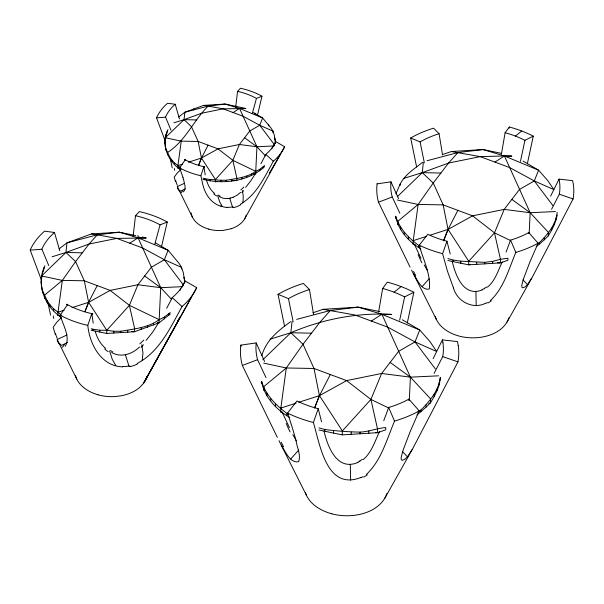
<?xml version="1.0" encoding="UTF-8"?>
<svg xmlns="http://www.w3.org/2000/svg" width="604" height="604" viewBox="0 0 604 604"><rect width="100%" height="100%" fill="white"/><g stroke="black" fill="none" stroke-linecap="round" stroke-linejoin="round"><path stroke-width="0.91" d="M61.132 317.296C44.87 306.583 35.508 283.963 44.945 265.76M41.238 283.253L41.578 275.96L65.957 252.457L89.045 244.046L116.821 238.391L146.281 237.953L138.052 237.802L119.365 232.2L91.521 233.922L66.961 242.861L59.101 248.878M41.653 287.866L41.276 281.434M42.484 273.635L42.529 271.823M42.741 292.887L41.684 286.492M44.137 268.727L44.167 267.353M44.5 298.27L44.575 295.137L42.786 291.075M46.953 302.166L46.999 300.354L44.575 295.137L62.333 280.407L75.591 261.585L89.045 244.046L97.297 234.813L119.365 232.2L135.666 235.568M50.026 306.341L50.064 304.967L46.999 300.354M53.703 310.743L53.748 308.931L50.064 304.967M59.728 315.877L57.931 315.333L58.007 312.2L62.333 280.407L84.303 280.792L110.147 290.403L129.392 305.33L159.177 319.667L164.333 317.085L170.185 312.578M170.351 313.906L159.101 322.8L134.541 331.732L106.697 333.453L92.895 330.592L92.925 329.218L91.264 328.742M99.736 332.034L99.781 330.214L92.925 329.218M106.697 333.453L106.78 330.32L88.629 302.34L84.303 280.792L75.591 261.585L65.957 252.457L66.961 242.861L97.297 234.813L116.821 238.391L142.665 248.002L164.356 259.735L181.562 267.383L183.322 272.736L184.832 282.37M113.756 333.061L113.801 331.249L106.78 330.32L99.781 330.214M120.792 332.638L120.823 331.264C133.929 328.87 148.071 327.866 159.177 319.667L160.724 287.678L138.067 237.825L168.131 250.32L179.109 263.457L181.562 267.383L181.525 268.954M127.746 332.192L127.784 330.38M141.162 329.467L141.208 327.647M147.504 327.202L147.542 325.828M153.507 324.975L153.552 323.163M157.244 323.132L159.101 322.8L159.177 319.667M180.822 169.815C167.904 161.683 160.468 143.828 167.995 129.633M178.663 116.972L184.816 112.253L203.707 105.383L225.126 104.054L239.509 108.403L245.828 108.486L223.163 108.848L201.804 113.19L184.046 119.652L165.285 137.72L165.232 140.12L165.836 136.768M165.345 146.878L165.058 141.932M166.017 134.533L165.987 135.93L167.006 132.903M166.183 150.736L165.368 145.821M167.255 132.148L167.285 131.091M167.542 154.873L167.595 152.472L166.221 149.339M164.288 318.904L164.333 317.085M169.422 157.878L169.46 156.481L167.595 152.472C185.405 141.042 193.439 120.657 208.146 106.085L225.126 104.054L245.005 108.297M171.793 161.087L171.815 160.03L169.46 156.481M168.969 315.114L169.007 313.74M174.616 164.469L174.647 163.08L171.815 160.03M179.652 168.539L177.87 168.003L177.931 165.594L181.253 141.155L198.15 141.457L218.036 148.848L232.842 160.324L255.749 171.34L259.72 169.354L264.582 165.526M184.416 277.749L184.379 279.123L183.941 277.296M193.71 109.89L193.733 108.833M264.552 166.719C248.742 181.019 225.035 184.424 204.764 179.743L204.786 178.686L203.08 178.203M210.026 180.845L210.064 179.456L204.786 178.686M275.484 142.65L274.322 135.243L272.97 131.121L259.735 125.255L243.05 116.232L223.163 108.848L208.146 106.085L184.816 112.253L184.046 119.652L191.453 126.689L198.15 141.457L201.442 158.006L215.439 179.539L215.386 181.94L217.04 181.434M220.807 181.638L220.845 180.249L210.064 179.456M226.221 181.313L226.251 180.256C236.33 178.422 247.21 177.644 255.749 171.34L256.942 146.749L239.539 108.403L262.634 117.999L271.083 128.101L272.97 131.121L272.933 132.729M231.574 180.974L231.604 179.577M235.719 107.285L235.749 106.228M241.894 178.875L241.932 177.478M246.772 177.138L246.802 176.081M251.385 175.417L251.423 174.028M254.873 114.405L254.896 113.348L253.438 112.54M253.869 174.073L255.696 173.741L255.749 171.34M259.682 170.751L259.72 169.354M263.284 167.837L263.306 166.78M289.746 417.447C276.768 410.116 263.903 396.503 261.638 381.411C265.964 395.635 276.609 405.986 288.319 414.427M268.689 125.942L268.72 124.885M263.797 390.486L263.895 386.537L286.288 367.979L303.012 344.257L319.992 322.121L330.396 310.464L358.24 307.142L379.863 311.619M266.892 395.409L266.945 393.121M275.16 139.094L275.386 143.269M270.773 400.671L270.811 398.942M275.401 406.22L275.462 403.933M282.529 412.547L280.739 412.011L280.837 408.07L286.288 367.979L314.005 368.485L346.613 380.603L370.894 399.425L388.425 407.851M286.787 415.726L286.847 413.446M324.884 429.527C336.564 431.022 348.319 431.883 360.082 432.117C368.87 431.701 377.047 428.213 385.797 427.556L385.745 429.837L377.387 432.698L342.264 434.872L324.846 431.264L324.884 429.527L319.018 427.866M333.483 433.083L333.536 430.795M342.264 434.872L342.362 430.931L319.471 395.65L298.776 402.279M351.166 434.374L351.218 432.094M360.037 433.846L360.082 432.117M368.81 433.287L368.863 430.999M420.845 248.871C409.172 242.091 398.044 230.222 395.899 216.594C399.818 229.49 409.512 238.867 420.142 246.492M397.847 224.786L397.938 221.215L418.142 204.446L433.242 183.027L448.561 163.057L457.953 152.548L483.079 149.565L501.32 153.333M400.075 185.541L400.112 184.167C404.906 174.548 414.533 168.773 422.679 162.25M400.641 229.226L400.686 227.157M404.144 233.974L404.182 232.412M408.319 238.988L408.372 236.919M414.94 244.756L413.136 244.212L413.227 240.649L418.142 204.446L443.155 204.892L472.585 215.832L494.495 232.827L510.599 240.573M418.595 247.564L418.647 245.496M416.881 414.925L420.822 411.739L420.86 410.01C429.837 401.079 438.821 390.561 440.18 377.44M420.822 411.739L426.031 407.149L426.084 404.861M426.031 407.149L430.478 402.815L434.201 396.496L434.253 394.216M434.201 396.496L437.122 390.486L437.168 388.75M437.122 390.486L439.191 384.854L439.251 382.566M439.191 384.854L440.437 378.089M452.977 260.014L460.784 261.154L484.74 262.347L492.668 261.343L500.444 259.312L507.949 258.233L507.896 260.301L500.354 262.876L468.659 264.846L452.94 261.585L452.977 260.014L447.926 258.587M460.731 263.223L460.784 261.154M457.862 210.366L448.085 229.414L468.742 261.275L468.659 264.846L470.357 264.333M476.692 264.393L476.737 262.325M484.702 263.91L484.74 262.347M492.615 263.404L492.668 261.343M536.216 246.659L539.553 243.963L539.591 242.4C547.881 234.201 556.035 224.446 557.145 212.344M539.553 243.963L544.257 239.818L544.302 237.757M544.257 239.818L548.266 235.907L548.356 232.344L530.169 212.729L511.852 199.411L504.204 209.399L494.495 232.827L468.742 261.275M548.266 235.907L551.626 230.207L551.678 228.146M551.626 230.207L554.261 224.779L554.298 223.216M554.261 224.779L556.133 219.705L556.186 217.636M409.286 400.603L410.418 377.153L381.887 314.261L358.24 307.142L323.117 309.316L312.985 312.774M529.172 233.272L530.169 212.729L504.416 155.975L494.895 162.083L480.18 156.625L451.377 151.528L442.234 154.647M440.399 379.667L440.49 377.93M165.028 143.322L165.179 140.921M161.449 246.968L167.263 222.008A85.028 58.422 1.4 0 0 139.298 211.611L135.5 215.741L133.114 236.292M261.977 96.21A65.406 44.938 1.4 0 0 240.46 88.222L237.538 91.393L235.703 107.202M292.034 321.524L290.864 332.721L262.778 359.773M423.321 162.612L422.279 172.631L397.228 196.776M378.587 312.132L382.649 288.47L387.353 282.151A108.599 74.617 1.4 0 1 401.109 286.583A109.966 75.553 1.4 0 1 413.861 292.261L407.27 323.027M501.433 154.073L505.11 132.714L509.353 127.014A98.007 67.338 1.4 0 1 521.765 131.015A99.237 68.184 1.4 0 1 533.272 136.142L527.322 163.91M509.157 128.169L509.353 127.014M41.502 279.093L41.993 276.36M413.861 292.261L404.627 296.889L399.659 320.263M533.272 136.142L524.936 140.317L520.459 161.411M257.749 114.118L261.97 96.217L256.436 98.407A56.255 38.648 1.4 0 0 237.546 91.385M137.183 363.578L142.197 360.558L142.967 352.955L141.812 344.673M240.535 204.182L242.687 202.793L243.102 200.551L243.208 195.568L242.393 190.57M556.133 219.705L557.22 215.024M154.752 244.326L160.068 224.862L167.263 222.008M252.351 113.378L256.436 98.407M386.87 493.498C383.993 502.596 375.764 508.915 367.111 512.207A41.812 28.728 1.4 0 1 352.102 515.559A42.371 29.113 1.4 0 1 339.131 515.265L336.587 514.88A40.959 28.146 1.4 0 1 331.8 513.83M508.915 317.742C506.318 325.956 498.889 331.656 491.082 334.631A37.735 25.927 1.4 0 1 477.538 337.651A38.241 26.274 1.4 0 1 465.835 337.387L463.532 337.04A36.965 25.398 1.4 0 1 459.214 336.096A37.871 26.017 1.4 0 1 439.131 323.91L437.107 320.92L411.543 270.071M122.763 366.87C101.276 366.273 89.634 344.544 87.806 325.36L91.657 314.027L92.729 313.823A73.416 50.442 1.4 0 1 66.81 304.25L67.693 304.99L66.855 304.288M220.369 206.077C211.702 203.352 205.888 195.273 203.442 186.825A205.073 88.116 17 0 1 202.846 184.726L200.853 175.719L203.812 166.998L204.643 166.847A56.474 38.799 1.4 0 1 184.696 159.479L185.375 160.045L184.711 159.471M413.627 274.08C417.168 279.493 421.668 290.856 429.285 289.014C431.12 274.533 422.966 259.244 419.251 245.194L427.798 234.292A84.779 58.248 1.4 0 0 446.96 241.215L442.611 253.665L447.421 271.098L453.438 287.844M43.035 271.996L43.866 269.543M360.762 477.553C326.598 490.878 319.999 444.831 313.401 422.483L318.225 408.689L321.539 421.773M383.744 420.709L388.674 407.481A92.397 63.488 1.4 0 0 408.885 399.146L419.199 410.901L410.244 431.43L402.974 450.448L401.109 457.704L401.328 459.795L402.249 460.354L404.756 459.327L407.443 456.828L412.706 448.696L457.968 361.879L442.732 356.617A91.129 62.612 1.4 0 0 442.959 342.868M506.092 252.057L510.539 240.12A83.382 57.297 1.4 0 0 528.787 232.6L538.089 243.208L530.01 261.728L523.449 278.897L521.765 285.443L521.962 287.33L522.792 287.836L525.057 286.908L527.481 284.65L532.23 277.319L573.075 198.965A95.87 65.874 1.4 0 0 573.324 184.243L572.622 180.656L559.025 179.116L550.637 196.134M261.902 355.514C265.994 340.369 278.467 330.38 290.675 321.675M395.914 193.824L400.112 184.167M388.674 407.481L394.548 421.109C386.741 439.493 381.305 460.467 366.386 474.457M84.892 311.732L88.577 302.317L97.221 285.601M274.359 145.919L256.942 146.749L239.395 144.507L218.036 148.848L201.442 158.006L198.422 165.707L201.487 158.022L208.093 145.156M314.586 407.896L319.403 395.628L314.005 368.485L303.012 344.257L290.864 332.721L270.026 339.206M443.578 240.747L448.032 229.399L443.155 204.892L433.242 183.027L422.279 172.631L403.464 178.497M84.922 311.739L88.629 302.34L110.147 290.403L137.923 284.748L160.724 287.678L182.733 286.651M314.624 407.904L319.471 395.65L330.305 374.548M443.608 240.762L448.085 229.414L472.585 215.832L504.204 209.399L530.169 212.729L555.431 211.543M106.78 330.32L129.392 305.33L137.923 284.748L151.377 267.21L164.356 259.735L168.131 250.32L155.628 242.936M215.439 179.539L232.842 160.324L239.395 144.507L249.746 131.008L259.735 125.255L262.634 117.999L254.896 113.348M342.362 430.931L370.894 399.425L381.645 373.476L398.617 351.347L415.001 341.909L419.757 330.003L402.279 319.743M408.47 400.173L408.878 399.146M511.852 199.411L519.515 189.43L534.298 180.921L538.594 170.2L523.087 161.087M528.409 233.522L528.779 232.593M379.463 431.717C374.842 441.35 371.694 452.585 363.14 459.614M502.234 261.985C498.058 270.683 495.212 280.822 487.504 287.164M433.106 358.738L442.392 339.886L457.47 341.592L458.225 345.563M442.732 356.617L434.11 373.378M559.025 179.116L559.515 181.812A82.242 56.504 1.4 0 1 559.312 194.216L551.55 209.346M181.728 287.285L185.194 281.034L196.7 287.67A84.945 58.369 1.4 0 1 182.03 306.515C171.249 326.024 161.374 347.866 142.197 360.558M265.692 154.458A56.217 38.626 1.4 0 0 275.779 141.623L284.612 146.719A65.345 44.9 1.4 0 1 273.325 161.223C265.035 176.232 257.44 193.031 242.687 202.793M97.999 394.82L99.675 395.25A37.078 25.474 1.4 0 0 115.477 396.541L122.401 395.597L127.308 394.261A36.957 25.391 1.4 0 0 139.592 387.526L143.427 383.48L145.972 378.972A37.116 25.504 1.4 0 0 146.749 376.602M231.234 228.72A28.373 19.494 1.4 0 0 241.509 222.801L242.279 222.03A26.636 18.301 1.4 0 0 244.22 219.584L245.201 217.848A28.441 19.539 1.4 0 0 246.19 215.13M166.696 308.312L172.215 297.674L182.015 306.507M260.973 163.661L265.783 154.42L273.318 161.215M144.862 381.275L196.7 287.67M244.741 218.731L284.612 146.719M179.984 290.426L180.853 288.855M271.755 148.841L275.764 141.623M191.559 296.934L143.427 383.48L180.385 316.67L177.478 321.117M280.664 153.846L269.316 173.144M384.771 498.315L412.147 449.67M507.02 322.091L531.724 278.195M158.512 322.981L152.623 332.215L146.07 340.46M255.235 173.884L250.713 180.989L245.669 187.331M67.316 304.997L60.174 315.129C62.612 324.303 70.978 337.636 65.164 346.334M185.088 160.052L179.592 167.852L182.974 177.38M281.283 445.11C285.194 451.097 290.237 463.774 298.655 461.637C301.124 455.069 297.115 447.828 296.164 441.245C293.695 431.739 290.698 422.392 287.519 413.106L296.987 401.026A93.945 64.545 1.4 0 0 318.225 408.697M422.105 286.673L429.218 278.708M290.675 459.07L298.708 450.071M240.611 192.389L237.198 195.13L233.189 197.282M139.494 347.036C132.344 354.072 120.853 358.051 111.68 352.472M61.276 317.727L56.867 322.128L53.16 327.255L55.364 334.692M180.928 169.43L177.055 173.235L174.201 177.176L175.507 181.698M505.11 132.714A84.13 57.803 1.4 0 1 515.393 136.066L521.765 131.015M382.649 288.47A93.227 64.054 1.4 0 1 394.05 292.185L401.109 286.583M490.433 300.558C503.895 287.934 508.794 268.999 515.839 252.419L510.539 240.12M537.311 244.031L539.591 242.4M417.915 412.117L420.86 410.01M233.106 112.533L239.509 108.403M129.747 243.193L138.105 237.825M323.117 309.316L355.024 314.994L371.332 321.049L381.826 314.269L391.332 314.39M185.186 188.886L180.694 191.158L179.577 190.26M67.444 342.483L61.6 345.435L59.615 343.623M319.471 395.65L346.613 380.603L381.645 373.476L410.418 377.153L438.61 375.816M88.577 302.317L71.982 307.685M448.077 229.369L430.184 235.167M177.327 186.613L184.137 183.427M57.229 339.524L66.969 334.963M485.352 303.359C472.789 309.686 457.001 301.351 453.521 288.048M377.062 183.85L390.984 181.857A86.078 59.139 1.4 0 0 392.223 196.995L378.497 202.197L410.071 267.134M242.34 365.458A111.227 76.421 1.4 0 1 240.785 345.133L256.187 342.921A95.379 65.534 1.4 0 0 257.561 359.697L242.355 365.458L277.342 437.417M183.382 191.868C186.855 188.977 184.144 183.178 183.593 179.479M357.968 462.43C337.1 471.49 327.617 446.786 324.046 431.113M482.286 289.912C463.51 297.462 455.544 275.288 452.215 261.441M428.712 403.419L430.478 402.815L430.576 398.866L410.418 377.153L390.124 362.408M174.647 163.08L177.931 165.594L182.28 164.19M188.38 162.227L201.487 158.022M53.748 308.931L58.007 312.2L64.122 310.222M413.227 240.649L426.613 236.315M280.837 408.07L296.081 403.147M231.234 228.72L223.488 230.358A28.471 19.562 1.4 0 1 209.981 229.475L208.69 229.143M173.877 122.816L184.046 119.652L196.632 119.939M52.05 256.798L65.957 252.457L82.325 252.819M427.051 160.739L457.953 152.548M296.685 319.38L330.396 310.464M233.204 207.081L232.57 207.202L229.716 198.271A12.163 8.532 -22.6 0 1 227.353 198.641M129.92 366.13L129.037 366.296L125.375 354.669M230.184 198.18L229.746 198.263M203.812 166.998L204.643 166.847M91.657 314.027L92.729 313.823M41.404 279.977L30.2 250.124L41.955 249.248L48.743 265.579M157.251 322.959L159.101 322.8M253.876 173.899L255.696 173.741M451.377 151.528L483.079 149.565L504.355 155.953L511.845 156.089L504.416 155.975L538.594 170.2L547.594 180.392L553.883 189.626L534.298 180.921L509.602 167.557L494.895 162.083M227.368 198.588L223.14 198.225L219.214 196.572M391.264 314.39C356.843 312.487 322.513 319.214 290.864 332.721L311.513 333.189M220.845 180.249L226.251 180.256M113.801 331.249L120.823 331.264M440.905 173.046L422.279 172.631L448.561 163.057L480.18 156.625L504.363 155.975M497.537 262.695L500.354 262.876L500.444 259.312L494.495 232.827M131.823 331.551L134.541 331.732L134.617 328.599L129.392 305.33M232.155 180.294L236.798 180.611L236.859 178.21L232.842 160.324M375.56 432.57L377.387 432.698L377.485 428.749L370.894 399.425M227.089 207.61L222.378 206.636L219.645 201.774L217.591 195.319M179.471 118.912L175.22 104.273L167.587 103.254A65.519 45.013 1.4 0 0 156.519 117.84M59.796 250.811L54.488 232.487L44.568 231.158A85.172 58.52 1.4 0 0 30.177 250.116M91.521 233.922L97.297 234.813M203.707 105.383L208.146 106.085M280.739 412.011L282.566 412.389M177.87 168.003L179.698 168.38M413.136 244.212L414.978 244.597M57.931 315.333L59.773 315.718M165.285 137.72L181.253 141.155M397.243 199.969L418.142 204.446M41.578 275.96L62.333 280.407M263.714 363.125L286.288 367.979M203.057 179.373L204.764 179.743M447.881 260.483L452.94 261.585M91.227 330.229L92.895 330.592M318.965 429.988L324.846 431.264M137.334 235.93L139.003 236.3M142.25 237.032L145.473 237.772M573.075 198.965L559.327 194.216M371.332 321.049L387.632 327.111L415.001 341.909L436.707 351.536L429.731 341.298L419.757 330.003L381.826 314.269M442.543 154.949L439.078 133.718A85.64 58.845 1.4 0 0 420.105 141.895L410.682 137.999L416.624 166.976M313.536 314.382L309.482 289.573A94.896 65.202 1.4 0 0 288.463 298.633L278.021 294.322L284.597 326.432M244.567 137.757L256.942 146.749L265.541 156.013M144.643 275.975L160.724 287.678L171.589 299.395M214.624 193.416C210.184 189.981 207.723 184.681 206.258 179.38M105.715 348.372C100.279 344.159 97.093 337.772 95.183 331.294M177.931 165.594L180.37 167.784M58.007 312.2L61.412 315.243M439.078 133.718L433.551 128.176A99.736 68.524 1.4 0 0 410.682 137.999M309.482 289.573L303.359 283.435A110.517 75.938 1.4 0 0 278.021 294.322M522.996 279.848L527.481 284.65M402.438 451.46L407.443 456.828M534.298 180.921L552.819 205.503M259.735 125.255L274.722 145.141M415.001 341.909L435.393 368.961M164.356 259.735L183.442 285.073M115.787 365.556L112.238 359.237L109.573 350.849M427.217 270.192L424.234 264.952M296.337 440.799L292.819 434.578M278.973 440.671L307.3 497.024L309.535 500.339A42.182 28.977 1.4 0 0 317.598 507.602M177.342 186.644L192.344 217.047M57.252 339.561L76.746 379.093M420.973 258.346L414.344 244.227M289.429 427.677L282.076 412.026M399.84 213.182L392.238 196.995M266.009 377.636L257.576 359.697M240.762 345.133L241.245 346.16M390.984 181.857L398.565 198.595M256.187 342.921L264.59 361.464M171 130.23L165.579 117.168L156.534 117.84L165.156 140.808M435.227 316.33L436.315 319.373M305.518 492.773L306.424 495.303M446.96 241.207L450.199 253.997M274.503 137.516L274.926 139.275M170.29 158.89L172.238 167.874M48.078 303.48L50.615 315.167M442.392 339.886L442.943 342.868M395.31 216.209L395.846 218.656M261.185 381.887L261.577 383.699M424.34 162.823L420.105 141.895M293.159 321.826L288.455 298.633M205.186 174.873L203.956 166.93M93.22 323.095L91.838 313.937M475.899 291.422L476.209 305.677M350.29 464.325L350.63 480.12M394.05 292.185A94.398 64.855 1.4 0 1 404.627 296.889M362.362 459.334A18.973 9.521 -10.5 0 1 359.546 460.965M360.037 461.237A19.909 11.74 -4.9 0 1 357.772 462.241M290.079 431.943A30.781 3.956 61 0 1 286.221 423.389M458.24 345.563A106.236 72.993 1.4 0 1 457.953 361.879M419.206 410.916A107.625 73.945 1.4 0 1 394.54 421.094M313.401 422.49A109.452 75.206 1.4 0 1 287.519 413.098M283.586 446.801A32.563 1.804 62.2 0 1 281.23 442.219M362.981 476.692A24.228 14.353 -4.3 0 1 360.882 477.666M367.277 474.767A23.246 12.865 -6.4 0 1 363.729 477.115M331.785 513.8A41.812 28.728 1.4 0 1 317.598 507.571M515.393 136.066A85.187 58.528 1.4 0 1 524.936 140.317M486.801 286.915A17.123 8.592 -10.5 0 1 484.249 288.387M484.589 288.546A18.135 10.698 -4.9 0 1 482.037 289.633M421.849 262.785A27.172 3.571 60.9 0 1 418.142 254.563M538.096 243.216A97.123 66.734 1.4 0 1 515.831 252.404M442.611 253.665A98.777 67.867 1.4 0 1 419.259 245.186M378.481 202.197A100.377 68.969 1.4 0 1 377.085 183.858M415.703 275.605A29.385 1.631 62.2 0 1 413.581 271.468M487.36 302.574A21.865 12.956 -4.3 0 1 485.465 303.457M491.233 300.837A20.974 11.612 -6.4 0 1 488.024 302.959M243.842 187.066A25.564 11.136 -34.5 0 1 240.853 189.913M243.638 190.637A21.48 10.781 -27 0 1 241.827 192.623M233.152 197.161A12.465 8.464 -24.8 0 1 230.215 198.052M220.045 196.164A21.578 10.97 -4.6 0 1 218.316 195.047M216.587 195.96A25.466 15.425 -9.3 0 1 213.778 193.801M165.481 117.184A56.353 38.716 1.4 0 1 175.213 104.273M200.845 175.726A65.564 45.051 1.4 0 1 179.584 167.859M222.438 206.545A24.96 16.852 -17 0 1 220.445 205.987M232.563 206.878A15.764 10.525 -21 0 1 227.225 207.315M240.883 204.613A16.444 11.544 -25.5 0 1 233.227 207.685M174.677 170.381A27.52 0.468 78.7 0 1 174.292 168.471M177.304 185.292A15.87 2.801 77.2 0 1 175.734 180.679M179.675 190.932A16.195 4.137 78.4 0 1 177.327 187.935M182.778 190.268A27.641 7.278 75 0 1 181.102 192.601M182.876 177.319A205.194 62.922 39 0 1 183.503 179.418M208.712 229.097A27.746 19.064 1.4 0 1 191.136 212.902M185.217 281.041A73.076 50.215 1.4 0 1 172.095 297.727M143.699 340.112A33.235 14.473 -34.5 0 1 139.811 343.819M143.427 344.756A27.927 14.013 -27 0 1 141.072 347.345M112.759 351.943A28.048 14.254 -4.6 0 1 110.517 350.494M108.267 351.679A33.099 20.045 -9.3 0 1 104.62 348.87M41.827 249.271A73.258 50.336 1.4 0 1 54.481 232.48M135.507 215.734A73.129 50.245 1.4 0 1 160.075 224.847M87.806 325.367A85.232 58.565 1.4 0 1 60.166 315.145M129.03 365.956A20.4 13.756 -21.4 0 1 122.891 366.545M137.41 363.993A20.997 14.738 -25.5 0 1 129.905 366.628M53.779 318.429A35.779 0.604 78.7 0 1 53.28 315.945M57.221 338.429A20.438 3.964 77.7 0 1 55.515 333.733M59.698 344.431A20.861 5.33 78.4 0 1 57.214 340.747M64.311 344.272A35.938 9.46 75 0 1 62.136 347.315M98.029 394.759A36.074 24.787 1.4 0 1 75.53 375.514"/></g></svg>
